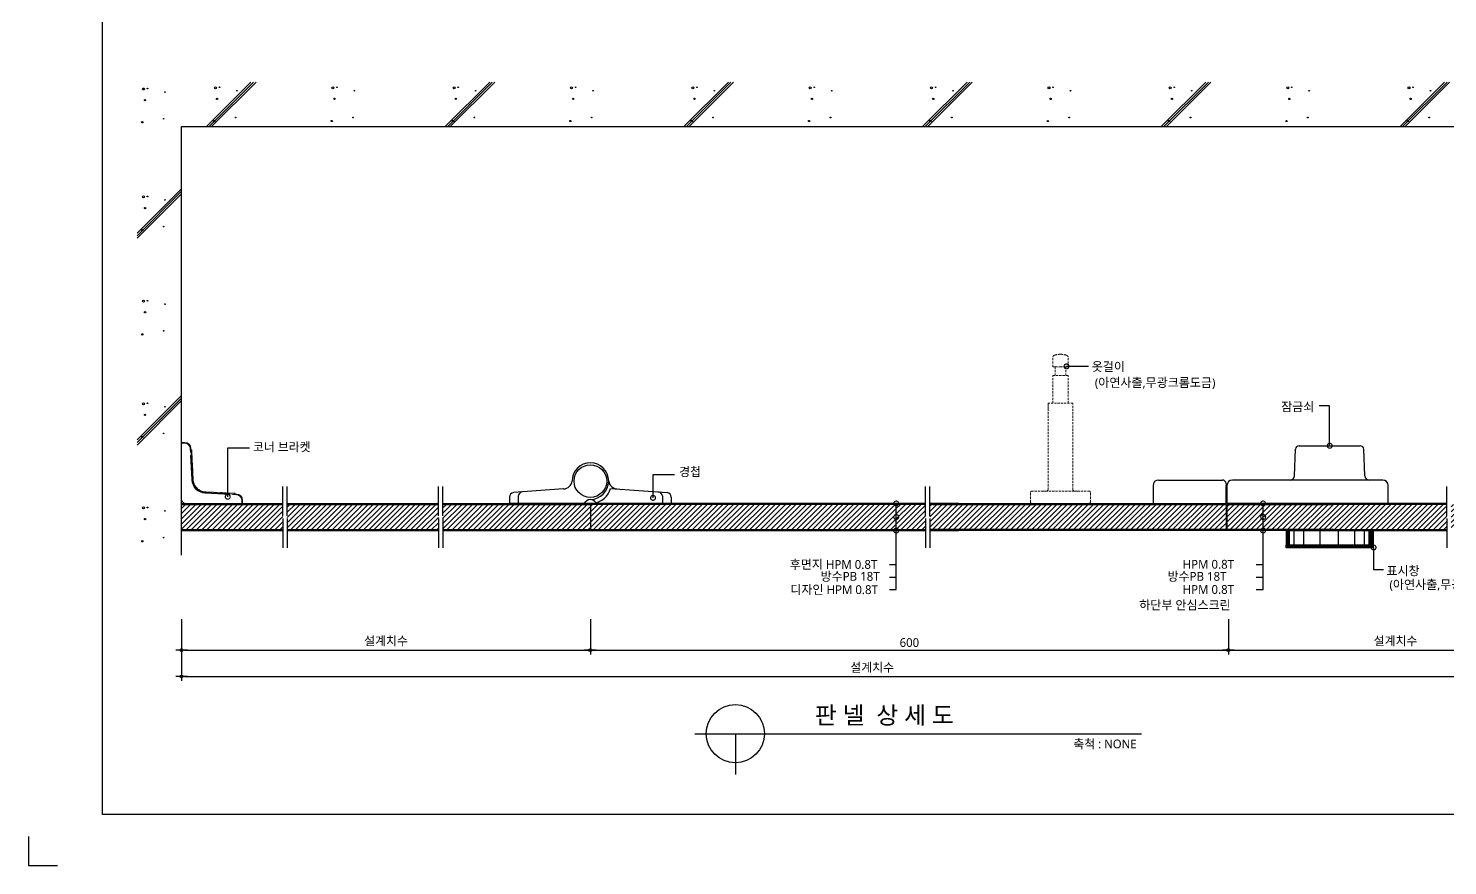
# Model space of a CAD drawing. Extents: x -256 to 8104, y -176 to 5714.
# Drawn here: x -256 to 4629, y -176 to 2705 of the extents above; entities that cross this region are included whole.
import ezdxf
from ezdxf.enums import TextEntityAlignment as Align

# ---------------------------------------------------------------- set-up
doc = ezdxf.new("R2010")
doc.units = 0
doc.header["$LTSCALE"] = 30
doc.linetypes.add('HIDDEN', pattern=[0.375, 0.25, -0.125])
doc.layers.get('0').update_dxf_attribs({"linetype": 'CONTINUOUS'})
doc.layers.get('DEFPOINTS').update_dxf_attribs({"linetype": 'CONTINUOUS'})
for name, color, linetype in [('02---제품선', 4, 'CONTINUOUS'), ('C', 2, 'CONTINUOUS'), ('DIM', 7, 'CONTINUOUS'), ('HID', 9, 'HIDDEN'), ('TIT', 3, 'CONTINUOUS'), ('경첩', 4, 'CONTINUOUS'), ('문자', 3, 'CONTINUOUS'), ('부자재', 4, 'CONTINUOUS'), ('잠금쇠(회전형)', 4, 'CONTINUOUS'), ('치수', 1, 'CONTINUOUS'), ('판넬', 2, 'CONTINUOUS'), ('해치', 8, 'CONTINUOUS')]:
    doc.layers.add(name, color=color, linetype=linetype)
doc.styles.add('돋움', font='malgun.ttf')
doc.dimstyles.new('10', dxfattribs={"dimscale": 10, "dimtxt": 3, "dimasz": 1, "dimexe": 1.5, "dimexo": 2, "dimgap": 1, "dimtad": 1, "dimdec": 0, "dimlunit": 6, "dimtxsty": '돋움', "dimblk": 'DIMDOT', "dimcen": -1, "dimdle": 1.5, "dimclrt": 3, "dimazin": 3, "dimtfac": 1, "dimtdec": 0, "dimtix": 1, "dimtmove": 2, "dimatfit": 3, "dimldrblk": 'DIMDOT', "dimarcsym": 0})
pattern_1 = [(45, (49806.501, -6956.593), (-8.980256, 8.980256), [])]

# ---------------------------------------------------------------- blocks, each defined once
blk = doc.blocks.new('DIMDOT')
at = {"linetype": 'Continuous'}
blk.add_line((-2, 0), (2, 0), dxfattribs=at)
for radius in [0.5, 0.25]:
    blk.add_circle((0, 0), radius, dxfattribs=at)
blk = doc.blocks.new('*D714')
at = {"layer": 'DEFPOINTS', "color": 0}
for p in [(58459.9, -6181.1), (59867, -6181.1), (59867, -6306.8)]:
    blk.add_point(p, dxfattribs=at)
at = {"layer": 'DIM', "color": 0, "lineweight": -2, "ltscale": 10}
for p, q in [((58459.9, -6201.1), (58459.9, -6321.8)), ((59867, -6201.1), (59867, -6321.8)), ((58469.9, -6306.8), (59857, -6306.8))]:
    blk.add_line(p, q, dxfattribs=at)
at = {"layer": 'DIM', "color": 0, "lineweight": -2, "xscale": 10, "yscale": 10, "zscale": 10, "rotation": 180}
blk.add_blockref('DIMDOT', (58459.9, -6306.8), dxfattribs=at)
at = {"layer": 'DIM', "color": 0, "lineweight": -2, "xscale": 10, "yscale": 10, "zscale": 10}
blk.add_blockref('DIMDOT', (59867, -6306.8), dxfattribs=at)
at = {"layer": 'DIM', "color": 3, "insert": (59163.5, -6277.1), "char_height": 30, "attachment_point": 5, "style": '돋움'}
blk.add_mtext('설계치수', dxfattribs=at)
blk = doc.blocks.new('*D715')
at = {"layer": 'DEFPOINTS', "color": 0}
for p in [(58459.9, -6181.1), (63213.8, -6181.1), (63213.8, -6398.2)]:
    blk.add_point(p, dxfattribs=at)
at = {"layer": 'DIM', "color": 0, "lineweight": -2, "ltscale": 10}
for p, q in [((58459.9, -6201.1), (58459.9, -6413.2)), ((63213.8, -6201.1), (63213.8, -6413.2)), ((58469.9, -6398.2), (63203.8, -6398.2))]:
    blk.add_line(p, q, dxfattribs=at)
at = {"layer": 'DIM', "color": 0, "lineweight": -2, "xscale": 10, "yscale": 10, "zscale": 10, "rotation": 180}
blk.add_blockref('DIMDOT', (58459.9, -6398.2), dxfattribs=at)
at = {"layer": 'DIM', "color": 0, "lineweight": -2, "xscale": 10, "yscale": 10, "zscale": 10}
blk.add_blockref('DIMDOT', (63213.8, -6398.2), dxfattribs=at)
at = {"layer": 'DIM', "color": 3, "insert": (60836.9, -6368.6), "char_height": 30, "attachment_point": 5, "style": '돋움'}
blk.add_mtext('설계치수', dxfattribs=at)
blk = doc.blocks.new('_DOTSMALL')
at = {"color": 0, "linetype": 'ByBlock', "const_width": 0.5}
blk.add_lwpolyline([(-0.0625, 0, 1), (0.0625, 0, 1)], format="xyb", close=True, dxfattribs=at)
blk = doc.blocks.new('A$C63EC304E')
at = {"layer": '치수', "color": 1, "xscale": 2.5, "yscale": 2.5, "zscale": 2.5, "rotation": 234.3098741996962}
blk.add_blockref('_DOTSMALL', (0.31, 0.31), dxfattribs=at)
blk = doc.blocks.new('A$C2BC9653E')
at = {"layer": '치수', "xscale": 0.3333333333333333, "yscale": 0.3333333333333333, "zscale": 0.3333333333333333}
blk.add_blockref('A$C63EC304E', (0, 0), dxfattribs=at)
blk = doc.blocks.new('A$C7FC71301')
at = {"layer": '치수', "rotation": 180}
blk.add_blockref('A$C2BC9653E', (0.21, 0.21), dxfattribs=at)
blk = doc.blocks.new('A$C4A20372B')
at = {"layer": '치수'}
blk.add_blockref('A$C7FC71301', (0, 0), dxfattribs=at)
blk = doc.blocks.new('A$C566469F5')
at = {"layer": '치수'}
blk.add_blockref('A$C4A20372B', (0, 0), dxfattribs=at)
blk = doc.blocks.new('A$C7E317CD4')
at = {"layer": '해치', "xscale": 2, "yscale": 2, "zscale": 2}
blk.add_blockref('A$C566469F5', (0, 0), dxfattribs=at)
blk = doc.blocks.new('A$C601D7F27')
at = {"layer": '치수'}
blk.add_blockref('A$C7E317CD4', (0, 0), dxfattribs=at)
blk = doc.blocks.new('A$C38802C08')
at = {"layer": '치수'}
blk.add_blockref('A$C601D7F27', (0, 0), dxfattribs=at)
blk = doc.blocks.new('*D716')
at = {"layer": 'DEFPOINTS', "color": 0}
for p in [(62063, -6181.1), (63213.8, -6181.1), (63213.8, -6306.8)]:
    blk.add_point(p, dxfattribs=at)
at = {"layer": 'DIM', "color": 0, "lineweight": -2, "ltscale": 10}
for p, q in [((62063, -6201.1), (62063, -6321.8)), ((63213.8, -6201.1), (63213.8, -6321.8)), ((62073, -6306.8), (63203.8, -6306.8))]:
    blk.add_line(p, q, dxfattribs=at)
at = {"layer": 'DIM', "color": 0, "lineweight": -2, "xscale": 10, "yscale": 10, "zscale": 10, "rotation": 180}
blk.add_blockref('DIMDOT', (62063, -6306.8), dxfattribs=at)
at = {"layer": 'DIM', "color": 0, "lineweight": -2, "xscale": 10, "yscale": 10, "zscale": 10}
blk.add_blockref('DIMDOT', (63213.8, -6306.8), dxfattribs=at)
at = {"layer": 'DIM', "color": 3, "insert": (62638.4, -6277.1), "char_height": 30, "attachment_point": 5, "style": '돋움'}
blk.add_mtext('설계치수', dxfattribs=at)
blk = doc.blocks.new('*D717')
at = {"layer": 'DEFPOINTS', "color": 0}
for p in [(59867, -6181.1), (62063, -6181.1), (62063, -6306.8)]:
    blk.add_point(p, dxfattribs=at)
at = {"layer": 'DIM', "color": 0, "lineweight": -2, "ltscale": 10}
for p, q in [((59867, -6201.1), (59867, -6321.8)), ((62063, -6201.1), (62063, -6321.8)), ((59877, -6306.8), (62053, -6306.8))]:
    blk.add_line(p, q, dxfattribs=at)
at = {"layer": 'DIM', "color": 0, "lineweight": -2, "xscale": 10, "yscale": 10, "zscale": 10, "rotation": 180}
blk.add_blockref('DIMDOT', (59867, -6306.8), dxfattribs=at)
at = {"layer": 'DIM', "color": 0, "lineweight": -2, "xscale": 10, "yscale": 10, "zscale": 10}
blk.add_blockref('DIMDOT', (62063, -6306.8), dxfattribs=at)
at = {"layer": 'DIM', "color": 3, "insert": (60965, -6281.3), "char_height": 30, "attachment_point": 5, "style": '돋움'}
blk.add_mtext('600', dxfattribs=at)
blk = doc.blocks.new('A$C06B31977')
for p, q in [((1.26, 11.06), (1.26, 21.17)), ((1.26, 10.11), (1.26, 0))]:
    blk.add_line(p, q)
blk = doc.blocks.new('DESIGN-26', base_point=(58188.6, -6872.9))
at = {"layer": '해치', "transparency": 33554687}
h = blk.add_hatch(dxfattribs=at)
h.set_pattern_fill('ANSI31', color=256, scale=4, style=0)
h.set_pattern_definition(pattern_1)
h.paths.add_polyline_path([(58808.9, -5854.1), (58808.9, -5844.5), (58808.9, -5805.8), (58459.9, -5805.8), (58459.9, -5892.4), (58808.9, -5892.4)])
h.paths.add_polyline_path([(58823.6, -5854.1), (58823.6, -5844.5), (58823.6, -5805.8), (59344, -5805.8), (59344, -5854.1), (59344, -5892.4), (58823.6, -5892.4)])
at = {"layer": '해치'}
h = blk.add_hatch(dxfattribs=at)
h.set_pattern_fill('ANSI31', color=256, scale=4)
h.set_pattern_definition(pattern_1)
h.paths.add_polyline_path([(59867, -5892.4), (59867, -5805.8), (59358.6, -5805.8), (59358.6, -5892.4)])
at = {"layer": '해치', "transparency": 33554687}
h = blk.add_hatch(dxfattribs=at)
h.set_pattern_fill('ANSI31', color=256, scale=4)
h.set_pattern_definition(pattern_1)
h.paths.add_polyline_path([(59867, -5805.8), (59867, -5892.4), (60920, -5892.4), (60920, -5851.2, -0.610943), (60918.3, -5847.9, -0.241509), (60920, -5847), (60920, -5805.8)])
h = blk.add_hatch(dxfattribs=at)
h.set_pattern_fill('ANSI31', color=256, scale=4)
h.set_pattern_definition(pattern_1)
h.paths.add_polyline_path([(61020.7, -5805.8), (60920, -5805.8), (60920, -5847, -0.610943), (60921.7, -5850.3, -0.241509), (60920, -5851.2), (60920, -5892.4), (61020.7, -5892.4)])
h = blk.add_hatch(dxfattribs=at)
h.set_pattern_fill('ANSI31', color=256, scale=4)
h.set_pattern_definition(pattern_1)
h.paths.add_polyline_path([(62055, -5892.4), (62055, -5805.8), (61134.9, -5805.8), (61035.3, -5805.8), (61035.3, -5844.5), (61035.3, -5854.1), (61035.3, -5892.4), (61134.9, -5892.4)])
h = blk.add_hatch(dxfattribs=at)
h.set_pattern_fill('ANSI31', color=256, scale=4, style=0)
h.set_pattern_definition(pattern_1)
h.paths.add_polyline_path([(62829.9, -5854.1), (62829.9, -5844.5), (62829.9, -5805.8), (63213.8, -5805.8), (63213.8, -5892.4), (62829.9, -5892.4)])
edge = h.paths.add_edge_path()
edge.add_line((62815.3, -5854.1), (62815.3, -5844.5))
edge.add_line((62815.3, -5844.5), (62815.3, -5805.8))
edge.add_line((62815.3, -5805.8), (62182.8, -5805.8))
edge.add_line((62182.8, -5805.8), (62182.8, -5847))
edge.add_arc((62182.8, -5849.1), 2.08, -35.6901, 90, ccw=False)
edge.add_arc((62182.8, -5849.1), 2.08, 270, 324.3099, ccw=False)
edge.add_line((62182.8, -5851.2), (62182.8, -5892.4))
edge.add_line((62182.8, -5892.4), (62815.3, -5892.4))
edge.add_line((62815.3, -5892.4), (62815.3, -5854.1))
h.paths.add_polyline_path([(62058, -5805.8), (62058, -5892.4), (62182.8, -5892.4), (62182.8, -5851.2, -0.610943), (62181.1, -5847.9, -0.241509), (62182.8, -5847), (62182.8, -5805.8)])
h.paths.add_polyline_path([(63631.5, -5805.8), (63213.8, -5805.8), (63213.8, -5892.4), (63631.5, -5892.4)])
for p, q in [((58459.9, -4505.4), (63631.5, -4505.4)), ((58459.9, -5980.4), (58459.9, -4505.4))]:
    blk.add_line(p, q)
at = {"color": 2}
for p, q in [((59867, -5802.4), (59867, -5895.8)), ((62055, -5805.8), (62055, -5892.4)), ((62058, -5805.8), (62058, -5892.4)), ((57932.7, -6948.7), (57932.7, -7048.7)), ((57932.7, -6948.7), (57932.7, -7048.7)), ((57932.7, -6948.7), (57932.7, -7048.7)), ((57932.7, -6948.7), (57932.7, -7048.7)), ((57932.7, -7048.7), (58032.7, -7048.7))]:
    blk.add_line(p, q, dxfattribs=at)
for points in [[(58187.9, -1334.5), (65440.2, -1334.5), (65440.2, -6872.8), (58187.9, -6872.8)], [(58187.9, -1334.5), (65440.2, -1334.5), (65440.2, -6872.8), (58187.9, -6872.8)], [(58187.9, -1334.5), (66169.8, -1334.5), (66169.8, -6872.8), (58187.9, -6872.8)]]:
    blk.add_lwpolyline(points, close=True, dxfattribs=at)
at = {"layer": '02---제품선'}
for p, q in [((62290.6, -5707.3), (62293.8, -5615.9)), ((62306.2, -5603.9), (62516.8, -5603.9)), ((62532.4, -5707.3), (62529.2, -5615.9)), ((61803.7, -5740.4), (61803.7, -5802.4)), ((61822.3, -5721.8), (62042.5, -5721.8)), ((62055, -5734.2), (62055, -5802.4)), ((62055, -5802.4), (62055, -5740.4)), ((62058, -5740.4), (62058, -5802.4)), ((62262.7, -5721.8), (62076.6, -5721.8)), ((62275.7, -5721.8), (62262.7, -5721.8)), ((62547.4, -5721.8), (62275.7, -5721.8)), ((62594.5, -5721.8), (62547.4, -5721.8)), ((62613.1, -5802.4), (62613.1, -5740.4)), ((61803.7, -5802.4), (62055, -5802.4)), ((62613.1, -5802.4), (62058, -5802.4))]:
    blk.add_line(p, q, dxfattribs=at)
for centre, radius, start, end in [((62306.2, -5616.4), 12.4, 90, 178), ((62516.8, -5616.4), 12.4, 2, 90), ((62275.7, -5706.8), 15, 270, 358), ((62547.4, -5706.8), 15, 182, 270), ((61822.3, -5740.4), 18.6, 90, 180), ((62042.5, -5734.2), 12.4, 0, 90), ((62076.6, -5740.4), 18.6, 90, 180), ((62594.5, -5740.4), 18.6, 0, 90)]:
    blk.add_arc(centre, radius, start, end, dxfattribs=at)
at = {"layer": 'C'}
for p, q in [((58459.9, -5805.8), (58808.9, -5805.8)), ((58823.6, -5805.8), (59344, -5805.8)), ((59358.6, -5805.8), (59867, -5805.8)), ((61020.7, -5805.8), (59867, -5805.8)), ((61035.3, -5805.8), (62055, -5805.8)), ((61134.9, -5805.8), (61035.3, -5805.8)), ((62058, -5805.8), (62425, -5805.8)), ((62815.3, -5805.8), (62425, -5805.8)), ((58459.9, -5892.4), (58808.9, -5892.4)), ((58823.6, -5892.4), (59344, -5892.4)), ((59358.6, -5892.4), (59883.2, -5892.4)), ((59867, -5892.4), (61020.7, -5892.4)), ((62055, -5892.4), (61035.3, -5892.4)), ((61035.3, -5892.4), (61134.9, -5892.4)), ((62425, -5892.4), (62058, -5892.4)), ((62425, -5892.4), (62815.3, -5892.4))]:
    blk.add_line(p, q, dxfattribs=at)
at = {"layer": 'HID', "lineweight": 15}
for p, q in [((61459.1, -5332.3), (61459.1, -5296.8)), ((61511, -5332.3), (61511, -5296.8)), ((61459.1, -5332.3), (61467, -5332.3)), ((61459.1, -5457.2), (61459.1, -5362.1)), ((61511, -5362.1), (61459.1, -5362.1)), ((61467, -5332.3), (61485, -5332.3)), ((61467, -5332.3), (61467, -5362.1)), ((61503.1, -5332.3), (61485, -5332.3)), ((61511, -5332.3), (61503.1, -5332.3)), ((61503.1, -5332.3), (61503.1, -5362.1)), ((61511, -5457.2), (61511, -5362.1)), ((61527.7, -5457.2), (61442.3, -5457.2)), ((61442.3, -5480.9), (61442.3, -5457.2)), ((61442.3, -5754.8), (61442.3, -5457.2)), ((61527.7, -5754.8), (61527.7, -5457.2)), ((61437.3, -5759.8), (61386.8, -5759.8)), ((61542.7, -5759.8), (61427.3, -5759.8)), ((61532.7, -5759.8), (61583.2, -5759.8)), ((61381.8, -5797.4), (61381.8, -5764.8)), ((61583.2, -5802.4), (61386.8, -5802.4)), ((61588.2, -5797.4), (61588.2, -5764.8)), ((62136.6, -5802.4), (62168.3, -5802.4)), ((62168.3, -5802.4), (62358.3, -5802.4))]:
    blk.add_line(p, q, dxfattribs=at)
for centre, radius, start, end in [((61467.8, -5302), 10.2, 101.3021, 148.9655), ((61490, -5374.2), 85.6, 93.3455, 106.4545), ((61480, -5374.2), 85.6, 73.5455, 86.6545), ((61502.3, -5302), 10.2, 31.0345, 78.6979), ((61386.8, -5764.8), 5, 90, 180), ((61437.3, -5754.8), 5, 270, 0), ((61532.7, -5754.8), 5, 180, 270), ((61583.2, -5764.8), 5, 0, 90), ((61386.8, -5797.4), 5, 180, 270), ((61583.2, -5797.4), 5, 270, 0)]:
    blk.add_arc(centre, radius, start, end, dxfattribs=at)
at = {"layer": 'TIT', "color": 7}
for p, q in [((60226, -6594.7), (61763.8, -6594.7)), ((60366, -6594.7), (60366, -6734.7))]:
    blk.add_line(p, q, dxfattribs=at)
blk.add_circle((60366, -6594.7), 100, dxfattribs=at)
at = {"layer": '경첩', "color": 4, "linetype": 'Continuous', "lineweight": 15}
for p, q in [((58459.9, -5592.4), (58470.5, -5592.4)), ((58459.9, -5594.8), (58459.9, -5592.4)), ((58459.9, -5614.8), (58459.9, -5594.8)), ((58470.5, -5594.8), (58459.9, -5594.8)), ((58459.9, -5618.1), (58459.9, -5615.8)), ((58470.5, -5594.8), (58470.5, -5592.4)), ((58490.8, -5627), (58490.1, -5613.5)), ((58492.4, -5613.3), (58493.5, -5636.7)), ((58459.9, -5618.1), (58459.9, -5788.4)), ((58495.2, -5720.5), (58491.2, -5636.8)), ((58494.2, -5618), (58492.7, -5619.5)), ((58495.3, -5623.5), (58493, -5625.8)), ((58493.5, -5636.7), (58497.5, -5720.4)), ((58496.5, -5648.7), (58494.2, -5651)), ((58496.8, -5655.1), (58494.5, -5657.3)), ((58496.9, -5658.2), (58494.7, -5660.4)), ((58497.2, -5664.5), (58495, -5666.7)), ((58495.3, -5623.5), (58496.5, -5648.7)), ((58496.9, -5658.2), (58497.2, -5664.5)), ((58497.3, -5667.7), (58495.1, -5669.9)), ((58498.6, -5694.4), (58496.4, -5696.7)), ((58498.6, -5694.5), (58496.4, -5696.7)), ((58498.8, -5698.5), (58496.6, -5700.7)), ((58498.9, -5700.7), (58496.7, -5702.9)), ((58499.3, -5709.3), (58497.1, -5711.5)), ((58499.4, -5710.2), (58497.1, -5712.4)), ((58497.3, -5667.7), (58498.6, -5694.4)), ((58499.5, -5713.3), (58497.3, -5715.6)), ((58499.5, -5714.3), (58497.3, -5716.5)), ((58498.6, -5694.5), (58498.8, -5698.5)), ((58498.9, -5700.7), (58499.3, -5709.3)), ((58499.3, -5709.3), (58499.4, -5710.2)), ((58499.4, -5710.2), (58499.5, -5713.3)), ((58499.5, -5713.3), (58499.5, -5714.3)), ((58499.5, -5714.3), (58499.8, -5720.3)), ((58500, -5722.8), (58497.9, -5724.9)), ((58500.3, -5724.9), (58498.3, -5726.9)), ((58500.9, -5728.3), (58499, -5730.3)), ((58499.1, -5730.3), (58501, -5728.4)), ((58502.4, -5733.2), (58500.6, -5735)), ((58503.9, -5737), (58502.2, -5738.7)), ((58505, -5739.2), (58503.3, -5740.9)), ((58507.5, -5743.3), (58505.8, -5744.9)), ((58508.9, -5745.2), (58507.2, -5746.8)), ((58519.1, -5754.8), (58517.4, -5756.5)), ((58521.1, -5756.1), (58519.4, -5757.8)), ((58525.4, -5758.4), (58523.6, -5760.2)), ((58527.7, -5759.4), (58525.9, -5761.2)), ((58532.6, -5761.1), (58530.7, -5762.9)), ((58542, -5762.5), (58544.3, -5762.6)), ((58542, -5762.5), (58597.8, -5765.1)), ((58544.3, -5762.6), (58542, -5764.9)), ((58473.9, -5802.4), (58644.2, -5802.4)), ((58625.6, -5771.1), (58541.8, -5767.2)), ((58541.9, -5764.8), (58625.7, -5768.8)), ((58597.8, -5765.1), (58595.6, -5767.4)), ((58604.1, -5765.4), (58601.9, -5767.7)), ((58607.3, -5765.6), (58605.1, -5767.8)), ((58613.6, -5765.9), (58611.4, -5768.1)), ((58613.6, -5765.9), (58643.6, -5767.3)), ((58625.7, -5768.8), (58649, -5769.9)), ((58648.9, -5772.2), (58635.4, -5771.6)), ((58644.4, -5768.1), (58642.9, -5769.6)), ((58644.4, -5768.1), (58643.6, -5767.3)), ((58646.6, -5802.4), (58644.2, -5802.4)), ((58667.6, -5802.4), (58647.5, -5802.4)), ((58667.6, -5802.4), (58667.6, -5791.8)), ((58667.6, -5791.8), (58669.9, -5791.8)), ((58669.9, -5802.4), (58667.6, -5802.4)), ((58669.9, -5791.8), (58669.9, -5802.4))]:
    blk.add_line(p, q, dxfattribs=at)
at = {"layer": '경첩', "color": 4, "linetype": 'Continuous', "lineweight": 15, "flags": 128}
for points in [[(58490.1, -5613.5), (58490.6, -5613.4), (58491, -5613.4), (58491.4, -5613.4), (58491.8, -5613.4), (58492.1, -5613.4), (58492.3, -5613.4), (58492.4, -5613.4), (58492.4, -5613.3)], [(58493.5, -5636.7), (58493.5, -5636.7), (58493.4, -5636.7), (58493.2, -5636.7), (58492.9, -5636.7), (58492.5, -5636.7), (58492.1, -5636.7), (58491.7, -5636.8), (58491.2, -5636.8)], [(58495, -5618.8), (58494.9, -5618.6), (58494.7, -5618.4), (58494.6, -5618.3), (58494.4, -5618.2), (58494.4, -5618.1), (58494.3, -5618), (58494.3, -5618), (58494.2, -5618)], [(58495, -5618.8), (58495.1, -5619.8), (58495.1, -5620.9), (58495.2, -5622.2), (58495.3, -5623.5)], [(58496.5, -5648.7), (58496.5, -5650), (58496.6, -5651.2), (58496.6, -5652.2), (58496.7, -5653.2), (58496.7, -5654), (58496.7, -5654.6), (58496.7, -5654.9), (58496.8, -5655.1)], [(58498.6, -5694.4), (58498.6, -5694.4), (58498.6, -5694.5)], [(58498.8, -5698.5), (58498.8, -5699.2), (58498.9, -5699.9), (58498.9, -5700.7)], [(58497.5, -5720.4), (58497.5, -5720.4), (58497.3, -5720.4), (58497.1, -5720.4), (58496.8, -5720.5), (58496.5, -5720.5), (58496.1, -5720.5), (58495.6, -5720.5), (58495.2, -5720.5)], [(58500, -5722.8), (58500.2, -5724.3), (58500.3, -5724.9)], [(58500.9, -5728.3), (58500.9, -5728.3), (58500.9, -5728.3)], [(58541.9, -5764.8), (58541.9, -5764.9), (58541.9, -5765), (58541.9, -5765.2), (58541.9, -5765.5), (58541.9, -5765.9), (58541.8, -5766.3), (58541.8, -5766.7), (58541.8, -5767.2)], [(58597.8, -5765.1), (58598.9, -5765.2), (58600, -5765.3), (58601, -5765.3), (58601.9, -5765.3), (58602.7, -5765.4), (58603.3, -5765.4), (58603.8, -5765.4), (58604, -5765.4), (58604.1, -5765.4)], [(58607.3, -5765.6), (58607.4, -5765.6), (58607.8, -5765.6), (58608.4, -5765.6), (58609.1, -5765.7), (58610.1, -5765.7), (58611.2, -5765.8), (58612.4, -5765.8), (58613.6, -5765.9)], [(58625.7, -5768.8), (58625.7, -5768.8), (58625.7, -5769), (58625.6, -5769.2), (58625.6, -5769.5), (58625.6, -5769.8), (58625.6, -5770.2), (58625.6, -5770.7), (58625.6, -5771.1)], [(58648.9, -5772.2), (58648.9, -5771.8), (58648.9, -5771.3), (58648.9, -5770.9), (58649, -5770.6), (58649, -5770.3), (58649, -5770.1), (58649, -5769.9), (58649, -5769.9)]]:
    blk.add_lwpolyline(points, dxfattribs=at)
at = {"layer": '경첩', "color": 4, "linetype": 'Continuous', "lineweight": 15}
for centre, radius, start, end in [((58470.5, -5614.4), 21.9, 2.6983, 90), ((58470.5, -5614.4), 19.6, 2.6983, 90), ((58544.1, -5718.2), 49, 182.6983, 267.3017), ((58544.1, -5718.2), 46.7, 182.6983, 267.3017), ((58544.1, -5718.2), 44.3, 182.6983, 185.9088), ((58544.1, -5718.2), 44.3, 188.6056, 193.1623), ((58544.1, -5718.2), 44.3, 193.2431, 199.766), ((58544.1, -5718.2), 44.3, 199.766, 204.9948), ((58544.1, -5718.2), 44.3, 208.1736, 214.3849), ((58544.1, -5718.2), 44.3, 214.3855, 217.4388), ((58544.1, -5718.2), 44.3, 217.4392, 235.6151), ((58544.1, -5718.3), 44.3, 235.6142, 238.7009), ((58544.1, -5718.2), 44.3, 238.7002, 245.0052), ((58544.1, -5718.2), 44.3, 248.2494, 255.0002), ((58544.1, -5718.2), 44.3, 255, 267.3017), ((58473.9, -5788.4), 14, 180, 270), ((58648, -5791.8), 19.6, 0, 87.3017), ((58648, -5791.8), 21.9, 0, 87.3017)]:
    blk.add_arc(centre, radius, start, end, dxfattribs=at)
at = {"layer": '부자재'}
for p, q in [((59774.8, -5752.4), (59602, -5764.5)), ((59935.8, -5750.4), (60131.7, -5764.4)), ((59589, -5780.4), (59589, -5802.4)), ((59867, -5802.4), (59589, -5802.4)), ((59619, -5776.3), (59619, -5802.4)), ((59881.2, -5802.4), (60145.1, -5802.4)), ((60115.1, -5776.3), (60115.1, -5802.4)), ((60145.1, -5780.4), (60145.1, -5802.4))]:
    blk.add_line(p, q, dxfattribs=at)
at = {"layer": '부자재', "color": 1}
blk.add_circle((59867, -5725.4), 56.2, dxfattribs=at)
at = {"layer": '부자재'}
for centre, radius, start, end in [((59867, -5725.4), 63, 270, 180), ((59639.4, -5781.9), 21.2, 113.4077, 164.5497), ((59773.2, -5721.4), 31, 272.9231, 352.4724), ((59869.2, -5733.8), 68.6, 280.084, 345.9792), ((59960.8, -5721.4), 31, 187.5276, 267.0769), ((60094.6, -5781.9), 21.2, 15.4503, 67.3004), ((59605.7, -5780.8), 16.8, 101.7765, 181.6712), ((59875.6, -5827), 39.5, 102.5267, 141.5475), ((59858.4, -5827), 39.5, 43.1003, 77.4733), ((60128.3, -5780.8), 16.8, 358.3288, 78.2235)]:
    blk.add_arc(centre, radius, start, end, dxfattribs=at)
at = {"layer": '잠금쇠(회전형)', "linetype": 'Continuous', "lineweight": 15}
for p, q in [((62261.3, -5896.4), (62561.7, -5896.4)), ((62261.3, -5896.4), (62261.3, -5944.8)), ((62262.2, -5896.4), (62262.2, -5944.8)), ((62561.7, -5896.4), (62561.7, -5944.8)), ((62260.3, -5944.8), (62562.7, -5944.8)), ((62260.3, -5954.1), (62260.3, -5944.8)), ((62260.3, -5953.8), (62562.7, -5953.8)), ((62562.7, -5954.1), (62562.7, -5944.8))]:
    blk.add_line(p, q, dxfattribs=at)
at = {"layer": '치수'}
for p, q in [((61582, -5330.9), (61505.9, -5330.9)), ((62411.5, -5466.7), (62374.9, -5466.7)), ((62411.5, -5603.9), (62411.5, -5466.7)), ((58619.4, -5610.8), (58693.5, -5610.8)), ((58619.4, -5779.2), (58619.4, -5610.8)), ((60082.6, -5783.2), (60082.6, -5702.3)), ((60082.6, -5702.3), (60156.8, -5702.3)), ((60920, -6099), (60920, -5802.4)), ((62182.8, -6099), (62182.8, -5802.4)), ((62562.7, -5954.1), (62562.7, -6029.8)), ((60896.2, -6012.2), (60920, -6012.2)), ((60896.2, -6055.8), (60920, -6055.8)), ((62159, -6012.2), (62182.8, -6012.2)), ((62159, -6055.8), (62182.8, -6055.8)), ((62562.7, -6029.8), (62597, -6029.8)), ((60896.2, -6099), (60920, -6099)), ((62159, -6099), (62182.8, -6099))]:
    blk.add_line(p, q, dxfattribs=at)
at = {"layer": '판넬', "color": 1}
for p, q in [((58459.9, -5802.4), (58808.9, -5802.4)), ((58823.6, -5802.4), (59344, -5802.4)), ((59358.6, -5802.4), (59846.6, -5802.4)), ((61020.7, -5802.4), (59867, -5802.4)), ((61035.3, -5802.4), (62053, -5802.4)), ((61134.9, -5802.4), (61035.3, -5802.4)), ((62063, -5802.4), (62425, -5802.4)), ((62815.3, -5802.4), (62425, -5802.4)), ((58459.9, -5895.8), (58808.9, -5895.8)), ((58823.6, -5895.8), (59344, -5895.8)), ((59358.6, -5895.8), (59886.6, -5895.8)), ((59867, -5895.8), (61020.7, -5895.8)), ((62058, -5895.8), (61035.3, -5895.8)), ((61035.3, -5895.8), (61134.9, -5895.8)), ((62425, -5895.8), (62058, -5895.8)), ((62425, -5895.8), (62815.3, -5895.8))]:
    blk.add_line(p, q, dxfattribs=at)
at = {"layer": '해치'}
for p, q in [((58545.8, -4505.4), (58698.9, -4352.3)), ((58563.5, -4505.4), (58716.6, -4352.3)), ((59367.4, -4505.4), (59520.5, -4352.3)), ((59385, -4505.4), (59538.2, -4352.3)), ((60189, -4505.4), (60342.1, -4352.3)), ((60206.6, -4505.4), (60359.7, -4352.3)), ((61010.5, -4505.4), (61163.7, -4352.3)), ((61028.2, -4505.4), (61181.3, -4352.3)), ((61832.1, -4505.4), (61985.2, -4352.3)), ((61849.8, -4505.4), (62002.9, -4352.3)), ((62653.7, -4505.4), (62806.8, -4352.3)), ((62671.3, -4505.4), (62824.5, -4352.3)), ((58306.8, -4872.3), (58459.9, -4719.2)), ((58306.8, -4890), (58459.9, -4736.8)), ((58306.8, -5583.9), (58459.9, -5430.8)), ((58306.8, -5601.6), (58459.9, -5448.5)), ((62264.1, -5896.4), (62264.1, -5944.8)), ((62267.1, -5896.4), (62267.1, -5944.8)), ((62272.2, -5896.4), (62272.2, -5944.8)), ((62288.5, -5896.4), (62288.5, -5944.8)), ((62321.9, -5896.4), (62321.9, -5944.8)), ((62377.4, -5896.4), (62377.4, -5944.8)), ((62441.1, -5896.4), (62441.1, -5944.8)), ((62496.6, -5896.4), (62496.6, -5944.8)), ((62530, -5896.4), (62530, -5944.8)), ((62546.3, -5896.4), (62546.3, -5944.8)), ((62550.8, -5896.4), (62550.8, -5944.8)), ((62556, -5896.4), (62556, -5944.8)), ((62559, -5896.4), (62559, -5944.8)), ((62560.8, -5896.4), (62560.8, -5944.8)), ((62260.3, -5947.9), (62562.7, -5947.9)), ((62260.3, -5949.4), (62562.7, -5949.4)), ((62260.3, -5951), (62562.7, -5951)), ((62260.3, -5951.9), (62562.7, -5951.9)), ((62260.3, -5952.8), (62562.7, -5952.8)), ((62260.3, -5954.1), (62562.7, -5954.1))]:
    blk.add_line(p, q, dxfattribs=at)
at = {"layer": '해치', "color": 2}
for p, q in [((58554.6, -4505.4), (58707.8, -4352.3)), ((59376.2, -4505.4), (59529.3, -4352.3)), ((60197.8, -4505.4), (60350.9, -4352.3)), ((61019.4, -4505.4), (61172.5, -4352.3)), ((61840.9, -4505.4), (61994.1, -4352.3)), ((62662.5, -4505.4), (62815.6, -4352.3)), ((58306.8, -4881.1), (58459.9, -4728)), ((58306.8, -5592.8), (58459.9, -5439.6))]:
    blk.add_line(p, q, dxfattribs=at)
at = {"layer": '해치'}
for centre, radius in [((58328.9, -4376.2), 3.36), ((58342.8, -4374.7), 1.12), ((58402.8, -4386.6), 1.12), ((58576.7, -4371.9), 3.36), ((58590.6, -4370.3), 1.12), ((58650.6, -4382.2), 1.12), ((58980.8, -4371.9), 3.36), ((58994.7, -4370.3), 1.12), ((59054.7, -4382.2), 1.12), ((59398.3, -4371.9), 3.36), ((59412.2, -4370.3), 1.12), ((59472.2, -4382.2), 1.12), ((59802.3, -4371.9), 3.36), ((59816.2, -4370.3), 1.12), ((59876.2, -4382.2), 1.12), ((60219.9, -4371.9), 3.36), ((60233.8, -4370.3), 1.12), ((60293.8, -4382.2), 1.12), ((60623.9, -4371.9), 3.36), ((60637.8, -4370.3), 1.12), ((60697.8, -4382.2), 1.12), ((61041.5, -4371.9), 3.36), ((61055.4, -4370.3), 1.12), ((61115.4, -4382.2), 1.12), ((61445.5, -4371.9), 3.36), ((61459.4, -4370.3), 1.12), ((61519.4, -4382.2), 1.12), ((61863, -4371.9), 3.36), ((61876.9, -4370.3), 1.12), ((61936.9, -4382.2), 1.12), ((62267.1, -4371.9), 3.36), ((62281, -4370.3), 1.12), ((62341, -4382.2), 1.12), ((62684.6, -4371.9), 3.36), ((62698.5, -4370.3), 1.12), ((62758.5, -4382.2), 1.12), ((58334.5, -4414.6), 2.24), ((58582.3, -4410.2), 2.24), ((58986.4, -4410.2), 2.24), ((59403.9, -4410.2), 2.24), ((59807.9, -4410.2), 2.24), ((60225.5, -4410.2), 2.24), ((60629.5, -4410.2), 2.24), ((61047.1, -4410.2), 2.24), ((61451.1, -4410.2), 2.24), ((61868.6, -4410.2), 2.24), ((62272.7, -4410.2), 2.24), ((62690.2, -4410.2), 2.24), ((58324.9, -4490.7), 2.24), ((58398.3, -4478.4), 1.12), ((58572.7, -4486.3), 2.24), ((58646.2, -4474), 1.12), ((58976.7, -4486.3), 2.24), ((59050.2, -4474), 1.12), ((59394.3, -4486.3), 2.24), ((59467.7, -4474), 1.12), ((59798.3, -4486.3), 2.24), ((59871.7, -4474), 1.12), ((60215.9, -4486.3), 2.24), ((60289.3, -4474), 1.12), ((60619.9, -4486.3), 2.24), ((60693.3, -4474), 1.12), ((61037.4, -4486.3), 2.24), ((61110.9, -4474), 1.12), ((61441.5, -4486.3), 2.24), ((61514.9, -4474), 1.12), ((61859, -4486.3), 2.24), ((61932.5, -4474), 1.12), ((62263, -4486.3), 2.24), ((62336.5, -4474), 1.12), ((62680.6, -4486.3), 2.24), ((62754, -4474), 1.12), ((58328.9, -4747.6), 3.36), ((58334.5, -4785.9), 2.24), ((58342.8, -4746), 1.12), ((58402.8, -4757.9), 1.12), ((58324.9, -4862), 2.24), ((58398.3, -4849.7), 1.12), ((58328.9, -5106.3), 3.36), ((58342.8, -5104.7), 1.12), ((58402.8, -5116.6), 1.12), ((58334.5, -5144.6), 2.24), ((58324.9, -5220.7), 2.24), ((58398.3, -5208.4), 1.12), ((58328.9, -5459.2), 3.36), ((58342.8, -5457.6), 1.12), ((58402.8, -5469.6), 1.12), ((58334.5, -5497.5), 2.24), ((58398.3, -5561.3), 1.12), ((58324.9, -5573.6), 2.24), ((58328.9, -5817.9), 3.36), ((58334.5, -5856.2), 2.24), ((58342.8, -5816.3), 1.12), ((58402.8, -5828.3), 1.12), ((58324.9, -5932.3), 2.24), ((58398.3, -5920), 1.12)]:
    blk.add_circle(centre, radius, dxfattribs=at)
at = {"xscale": 10, "yscale": 10, "zscale": 10}
for p in [(58796.4, -5955.2), (58811, -5955.2), (59331.4, -5955.2), (59346.1, -5955.2), (61008.1, -5955.2), (61022.8, -5955.2), (62802.7, -5955.2)]:
    blk.add_blockref('A$C06B31977', p, dxfattribs=at)
at = {"layer": '치수', "xscale": 20, "yscale": 20, "zscale": 20}
for p in [(58614.7, -5783.6), (60078.4, -5787.4)]:
    blk.add_blockref('A$C38802C08', p, dxfattribs=at)
at = {"layer": '해치', "yscale": 20, "zscale": 20}
for p, xscale in [((61510.1, -5335), -20), ((62407.4, -5608.1), 20), ((62558.6, -5958.2), 20)]:
    blk.add_blockref('A$C38802C08', p, dxfattribs=dict(at, xscale=xscale))
at = {"layer": '해치', "xscale": 20, "yscale": 20, "zscale": 20, "rotation": 90}
for p in [(60924, -5806.6), (62186.8, -5806.6), (60924.1, -5853.3), (62187, -5853.3), (60924, -5899.9), (62186.8, -5899.9)]:
    blk.add_blockref('A$C38802C08', p, dxfattribs=at)
at = {"layer": 'TIT', "style": '돋움'}
blk.add_text('판 넬  상 세 도', height=60, dxfattribs=at).set_placement((61117.8, -6561.1), align=Align.RIGHT)
blk.add_text('축척 : NONE', height=30, dxfattribs=at).set_placement((61529.2, -6644.9))
at = {"layer": '문자', "style": '돋움'}
for s, height, p in [('옷걸이', 30.34, (61649.8, -5331)), ('(아연사출,무광크롬도금)', 30.337, (61810.9, -5387.4)), ('잠금쇠', 30.34, (62301.7, -5469.1)), ('후면지 HPM 0.8T', 30.337, (60703.9, -6011.5)), ('HPM 0.8T', 30.34, (61994, -6011.8)), ('방수PB 18T', 30.34, (60761, -6052.6)), ('방수PB 18T', 30.34, (61954.9, -6052.6)), ('표시창', 30.34, (62663.9, -6033.7)), ('디자인 HPM 0.8T', 30.337, (60706, -6098.3)), ('HPM 0.8T', 30.34, (61994, -6098.5)), ('(아연사출,무광크롬도금)', 30.337, (62825, -6082.5)), ('하단부 안심스크린', 30.34, (61913.6, -6151.4))]:
    blk.add_text(s, height=height, dxfattribs=at).set_placement(p, align=Align.MIDDLE)
for s, p in [('코너 브라켓', (58705.7, -5623.1)), ('경첩', (60172.4, -5708.5))]:
    blk.add_text(s, height=30, dxfattribs=at).set_placement(p)
at = {"layer": 'DIM', "ltscale": 10}
for base, p1, p2, text, picture, middle in [((59867, -6306.8), (58459.9, -6181.1), (59867, -6181.1), '설계치수', '*D714', (59163.5, -6277.1)), ((63213.8, -6398.2), (58459.9, -6181.1), (63213.8, -6181.1), '설계치수', '*D715', (60836.9, -6368.6)), ((62063, -6306.8), (59867, -6181.1), (62063, -6181.1), '600', '*D717', (60965, -6281.3)), ((63213.8, -6306.8), (62063, -6181.1), (63213.8, -6181.1), '설계치수', '*D716', (62638.4, -6277.1))]:
    dim = blk.add_linear_dim(base=base, p1=p1, p2=p2, text=text, dimstyle='10', override={"dimtxsty": '돋움'}, dxfattribs=at)
    dim.commit()
    dim.dimension.update_dxf_attribs({"geometry": picture, "text_midpoint": middle})

msp = doc.modelspace()

# ---------------------------------------------------------------- block references
msp.add_blockref('DESIGN-26', (0, 0))

doc.saveas('drawing.dxf')
